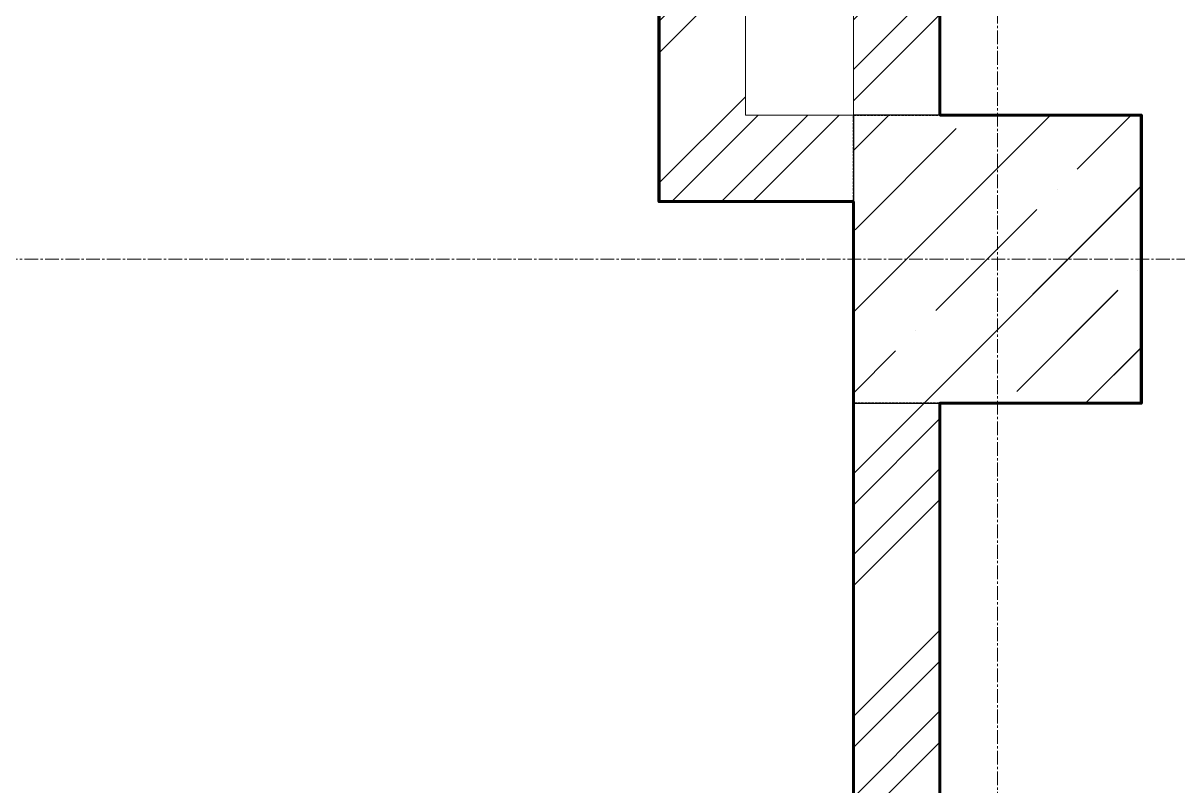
# Model space of a CAD drawing. Header units: millimetres. Extents: x 470010 to 1231400, y -134005 to 421770.
# Drawn here: x 695720 to 697324, y -15443 to -14384 of the extents above; entities that cross this region are included whole.
import ezdxf
from ezdxf.enums import TextEntityAlignment as Align

# ---------------------------------------------------------------- set-up
doc = ezdxf.new("R2010")
doc.units = ezdxf.units.MM
doc.linetypes.add('CENTER2', pattern=[28.575, 19.05, -3.175, 3.175, -3.175])
doc.linetypes.add('HIDDEN2', pattern=[4.7625, 3.175, -1.5875])
doc.layers.get('Defpoints').update_dxf_attribs({"color": 140})
for name, color, linetype, lineweight in [('0) шп потолок', 3, 'Continuous', 60), ('АР_Колонны', 70, 'Continuous', 30), ('АР_Стены ЖБ', 7, 'Continuous', 35), ('АР_Стены кирпич', 32, 'Continuous', 20), ('АР_Штриховка', 8, 'Continuous', 0)]:
    doc.layers.add(name, color=color, linetype=linetype, lineweight=lineweight)
doc.layers.add('РД_Оси_100', color=7, linetype='Continuous', lineweight=0, true_color=0x525252)
doc.styles.add('style1', font='ARIALN.TTF')

# ---------------------------------------------------------------- blocks, each defined once
blk = doc.blocks.new('СОШ_2200_АР_ОСИ_М100_28.05.24')
at = {"layer": 'РД_Оси_100', "color": 251, "linetype": 'CENTER2', "true_color": 0x636466}
for p, q in [((24200, -6155), (24200, 139938.679)), ((-5954.958, 78900), (119910, 78900))]:
    blk.add_line(p, q, dxfattribs=at)
blk = doc.blocks.new('A$C9108343f')
at = {"layer": 'АР_Штриховка', "linetype": 'Continuous', "lineweight": 0, "true_color": 0x000000}
h = blk.add_hatch(dxfattribs=at)
h.set_pattern_fill('ANSI32', color=18, scale=25, style=0)
h.set_pattern_definition([(45, (-63444.08, -115658.25), (-168.3798, 168.3798), []), (45, (-63331.83, -115658.25), (-168.3798, 168.3798), [])])
h.paths.add_polyline_path([(31155, 85855), (31275, 85855), (31275, 86665), (31155, 86785)], flags=0)
h = blk.add_hatch(dxfattribs=at)
h.set_pattern_fill('ANSI32', color=18, scale=25, style=0)
h.set_pattern_definition([(45, (-63444.08, -115658.25), (-168.3798, 168.3798), []), (45, (-63331.83, -115658.25), (-168.3798, 168.3798), [])])
h.paths.add_polyline_path([(30885, 85735), (31005, 85855), (31005, 86705), (30885, 86705)], flags=0)
h = blk.add_hatch(dxfattribs=at)
h.set_pattern_fill('ANSI32', color=18, scale=25, angle=360, style=0)
h.set_pattern_definition([(45, (-63444.08, -115658.25), (-168.3798, 168.3798), []), (45, (-63331.83, -115658.25), (-168.3798, 168.3798), [])])
h.paths.add_polyline_path([(31155, 85735), (31155, 85855), (31005, 85855), (30885, 85735)], flags=0)
h = blk.add_hatch(dxfattribs=at)
h.set_pattern_fill('ANSI32', color=18, scale=25, style=0)
h.set_pattern_definition([(45, (-63444.08, -115658.25), (-168.3798, 168.3798), []), (45, (-63331.83, -115658.25), (-168.3798, 168.3798), [])])
h.paths.add_polyline_path([(31275, 85455), (31155, 85455), (31155, 84375), (31275, 84375)], flags=0)
at = {"layer": '0) шп потолок'}
for points in [[(31275, 85855), (31275, 86665), (31695, 86665), (31695, 87695), (31965, 87695), (31965, 90035), (34555, 90035), (34555, 89705), (34655, 89705), (34655, 87775)], [(33935, 87695), (33935, 86035), (34655, 86035), (34655, 85855), (34555, 85855), (34555, 85455), (34655, 85455), (34655, 84875), (33935, 84875), (33935, 83616.6), (33935, 83575), (32535, 83575), (32535, 84375), (31275, 84375), (31275, 85455), (31555, 85455), (31555, 85855), (31275, 85855)], [(31155, 85735), (31155, 84375), (27075, 84375), (27075, 86785)], [(30885, 86705), (30885, 85735), (31155, 85735)]]:
    blk.add_lwpolyline(points, dxfattribs=at)
at = {"layer": 'АР_Колонны', "color": 18, "linetype": 'HIDDEN2', "lineweight": 25, "true_color": 0x000000}
for p, q in [((31155, 85855), (31555, 85855)), ((31155, 85455), (31155, 85855)), ((31555, 85855), (31555, 85455)), ((31555, 85455), (31155, 85455))]:
    blk.add_line(p, q, dxfattribs=at)
at = {"layer": 'АР_Колонны', "color": 18, "linetype": 'Continuous', "lineweight": 15, "true_color": 0x000000}
for p, q in [((31555, 85855), (31155, 85855)), ((31155, 85855), (31155, 85455)), ((31555, 85855), (31155, 85855)), ((31155, 85855), (31155, 85455)), ((31555, 85455), (31555, 85855)), ((31555, 85455), (31555, 85855)), ((31155, 85455), (31555, 85455)), ((31155, 85455), (31555, 85455))]:
    blk.add_line(p, q, dxfattribs=at)
at = {"layer": 'АР_Стены ЖБ', "color": 18, "linetype": 'Continuous', "lineweight": 30, "true_color": 0x000000}
for p, q in [((31555, 85855), (31155, 85855)), ((31155, 85855), (31155, 85455)), ((31555, 85455), (31555, 85855)), ((31155, 85455), (31555, 85455))]:
    blk.add_line(p, q, dxfattribs=at)
at = {"layer": 'АР_Стены кирпич', "color": 18, "linetype": 'Continuous', "lineweight": 20, "true_color": 0x000000}
for p, q in [((31155, 86785), (31155, 85855)), ((30885, 86705), (30885, 85735)), ((31005, 85855), (31005, 86705)), ((31275, 85855), (31275, 86665)), ((31155, 85855), (31005, 85855)), ((31155, 85855), (31275, 85855)), ((31155, 85735), (31155, 85855)), ((30885, 85735), (31155, 85735)), ((31275, 85455), (31155, 85455)), ((31155, 85455), (31155, 84375)), ((31275, 84375), (31275, 85455))]:
    blk.add_line(p, q, dxfattribs=at)
at = {"layer": 'АР_Штриховка', "color": 18, "linetype": 'Continuous', "lineweight": 5, "true_color": 0x000000}
for p, q in [((31155, 85805.8), (31204.1, 85855)), ((31155, 85581.3), (31428.6, 85855)), ((31466, 85780.1), (31540.9, 85855)), ((31157.3, 85695.9), (31297.6, 85836.2)), ((31253.1, 85455), (31555, 85756.8)), ((31437.9, 85752.1), (31437.9, 85752.1)), ((31269.6, 85583.7), (31409.9, 85724)), ((31550.2, 85639.8), (31550.2, 85639.8)), ((31381.8, 85471.4), (31522.1, 85611.7)), ((31241.5, 85555.6), (31241.5, 85555.6)), ((31155, 85469.1), (31213.4, 85527.6)), ((31477.6, 85455), (31555, 85532.3))]:
    blk.add_line(p, q, dxfattribs=at)
at = {"layer": 'РД_Оси_100'}
blk.add_blockref('СОШ_2200_АР_ОСИ_М100_28.05.24', (7155, 6755), dxfattribs=at)
at = {"layer": 'Defpoints', "color": 18, "true_color": 0x000000, "style": 'style1'}
for p in [(143949.3, 316089.1), (143975, 281639.5), (143890.4, 273244.7), (143840, 264276.8), (143967.8, 254892.4), (12252, 104178.1), (12382.6, 96023.1)]:
    blk.add_attdef('АР-ПОМЕЩЕНИЕ:НАИМЕНОВАНИЕ', text='', height=100, dxfattribs=at).set_placement(p, align=Align.MIDDLE)
at = {"layer": 'Defpoints', "color": 18, "true_color": 0x000000, "style": 'style1', "flags": 8}
for p in [(143951.3, 279099.1), (143848.3, 269251.1), (143875.3, 260094.2), (144049.7, 250824.7), (163419.3, 238153.4), (155897.5, 237966), (183037.2, 237966), (143342.9, 237876.2)]:
    blk.add_attdef('АР-ПОМЕЩЕНИЕ:НАИМЕНОВАНИЕ', text='', height=100, dxfattribs=at).set_placement(p, align=Align.MIDDLE)

msp = doc.modelspace()

# ---------------------------------------------------------------- hatches: boundary and pattern name
at = {"layer": 'АР_Штриховка', "linetype": 'Continuous', "lineweight": 0, "true_color": 0x000000}
h = msp.add_hatch(dxfattribs=at)
h.set_pattern_fill('ANSI32', color=18, scale=25, style=0)
h.set_pattern_definition([(45, (602274.53, -216024.5), (-168.3798, 168.3798), []), (45, (602386.78, -216024.5), (-168.3798, 168.3798), [])])
h.paths.add_polyline_path([(696873.57, -14511.242), (696993.57, -14511.242), (696993.57, -13701.252), (696873.57, -13581.252)], flags=0)
h = msp.add_hatch(dxfattribs=at)
h.set_pattern_fill('ANSI32', color=18, scale=25, style=0)
h.set_pattern_definition([(45, (602274.53, -216024.5), (-168.3798, 168.3798), []), (45, (602386.78, -216024.5), (-168.3798, 168.3798), [])])
h.paths.add_polyline_path([(696603.57, -14631.242), (696723.57, -14511.242), (696723.57, -13661.252), (696603.57, -13661.252)], flags=0)
h = msp.add_hatch(dxfattribs=at)
h.set_pattern_fill('ANSI32', color=18, scale=25, angle=360, style=0)
h.set_pattern_definition([(45, (602274.53, -216024.5), (-168.3798, 168.3798), []), (45, (602386.78, -216024.5), (-168.3798, 168.3798), [])])
h.paths.add_polyline_path([(696873.57, -14631.242), (696873.57, -14511.242), (696723.57, -14511.242), (696603.57, -14631.242)], flags=0)
h = msp.add_hatch(dxfattribs=at)
h.set_pattern_fill('ANSI32', color=18, scale=25, style=0)
h.set_pattern_definition([(45, (602274.53, -216024.5), (-168.3798, 168.3798), []), (45, (602386.78, -216024.5), (-168.3798, 168.3798), [])])
h.paths.add_polyline_path([(696993.57, -14911.242), (696873.57, -14911.242), (696873.57, -15991.252), (696993.57, -15991.252)], flags=0)

# ---------------------------------------------------------------- linework, layer by layer
at = {"layer": '0) шп потолок'}
for points in [[(696993.57, -14511.242), (696993.57, -13701.252), (697413.57, -13701.252), (697413.57, -12671.242), (697683.57, -12671.242), (697683.57, -10331.242), (700273.57, -10331.242), (700273.57, -10661.242), (700373.57, -10661.242), (700373.57, -12591.242)], [(699653.57, -12671.242), (699653.57, -14331.242), (700373.57, -14331.242), (700373.57, -14511.242), (700273.57, -14511.242), (700273.57, -14911.242), (700373.57, -14911.242), (700373.57, -15491.242), (699653.57, -15491.242), (699653.57, -16749.595), (699653.57, -16791.242), (698253.57, -16791.242), (698253.57, -15991.252), (696993.57, -15991.252), (696993.57, -14911.242), (697273.57, -14911.242), (697273.57, -14511.242), (696993.57, -14511.242)], [(696873.57, -14631.242), (696873.57, -15991.252), (692793.57, -15991.252), (692793.57, -13581.252)], [(696603.57, -13661.252), (696603.57, -14631.242), (696873.57, -14631.242)]]:
    msp.add_lwpolyline(points, dxfattribs=at)
at = {"layer": 'АР_Колонны', "color": 18, "linetype": 'HIDDEN2', "lineweight": 25, "true_color": 0x000000}
for p, q in [((696873.57, -14511.242), (697273.57, -14511.242)), ((696873.57, -14911.242), (696873.57, -14511.242)), ((697273.57, -14511.242), (697273.57, -14911.242)), ((697273.57, -14911.242), (696873.57, -14911.242))]:
    msp.add_line(p, q, dxfattribs=at)
at = {"layer": 'АР_Колонны', "color": 18, "linetype": 'Continuous', "lineweight": 15, "true_color": 0x000000}
for p, q in [((697273.57, -14511.242), (696873.57, -14511.242)), ((696873.57, -14511.242), (696873.57, -14911.242)), ((697273.57, -14511.242), (696873.57, -14511.242)), ((696873.57, -14511.242), (696873.57, -14911.242)), ((697273.57, -14911.242), (697273.57, -14511.242)), ((697273.57, -14911.242), (697273.57, -14511.242)), ((696873.57, -14911.242), (697273.57, -14911.242)), ((696873.57, -14911.242), (697273.57, -14911.242))]:
    msp.add_line(p, q, dxfattribs=at)
at = {"layer": 'АР_Стены ЖБ', "color": 18, "linetype": 'Continuous', "lineweight": 30, "true_color": 0x000000}
for p, q in [((697273.57, -14511.242), (696873.57, -14511.242)), ((696873.57, -14511.242), (696873.57, -14911.242)), ((697273.57, -14911.242), (697273.57, -14511.242)), ((696873.57, -14911.242), (697273.57, -14911.242))]:
    msp.add_line(p, q, dxfattribs=at)
at = {"layer": 'АР_Стены кирпич', "color": 18, "linetype": 'Continuous', "lineweight": 20, "true_color": 0x000000}
for p, q in [((696873.57, -13581.252), (696873.57, -14511.242)), ((696603.57, -13661.252), (696603.57, -14631.242)), ((696723.57, -14511.242), (696723.57, -13661.252)), ((696993.57, -14511.242), (696993.57, -13701.252)), ((696873.57, -14511.242), (696723.57, -14511.242)), ((696873.57, -14511.242), (696993.57, -14511.242)), ((696873.57, -14631.242), (696873.57, -14511.242)), ((696603.57, -14631.242), (696873.57, -14631.242)), ((696993.57, -14911.242), (696873.57, -14911.242)), ((696873.57, -14911.242), (696873.57, -15991.252)), ((696993.57, -15991.252), (696993.57, -14911.242))]:
    msp.add_line(p, q, dxfattribs=at)
at = {"layer": 'АР_Штриховка', "color": 18, "linetype": 'Continuous', "lineweight": 5, "true_color": 0x000000}
for p, q in [((696873.57, -14560.403), (696922.731, -14511.242)), ((696873.57, -14784.91), (697147.237, -14511.242)), ((697184.611, -14586.122), (697259.491, -14511.242)), ((696875.915, -14670.312), (697016.231, -14529.995)), ((696971.744, -14911.242), (697273.57, -14609.416)), ((696988.168, -14782.565), (697128.484, -14642.248)), ((697100.421, -14894.818), (697240.738, -14754.501)), ((697196.25, -14911.242), (697273.57, -14833.922)), ((696873.57, -14897.163), (696932.041, -14838.691))]:
    msp.add_line(p, q, dxfattribs=at)

# ---------------------------------------------------------------- block references
msp.add_blockref('A$C9108343f', (665718.612, -100366.242))
at = {"layer": 'РД_Оси_100'}
msp.add_blockref('СОШ_2200_АР_ОСИ_М100_28.05.24', (672873.57, -93611.242), dxfattribs=at)

doc.saveas('drawing.dxf')
